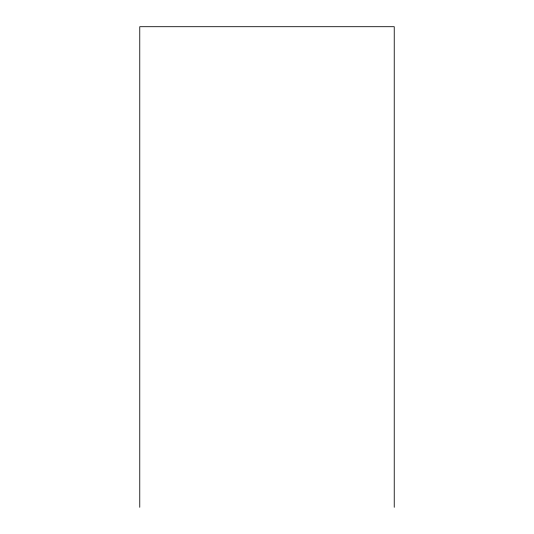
<?xml version="1.0" encoding="UTF-8"?>
<svg xmlns="http://www.w3.org/2000/svg" width="534" height="534" viewBox="0 0 534 534"><rect width="100%" height="100%" fill="white"/><g stroke="black" fill="none" stroke-linecap="round" stroke-linejoin="round"><path stroke-width="0.8" d="M394.239 507.3L394.239 26.7L139.761 26.7L139.761 507.3"/></g></svg>
